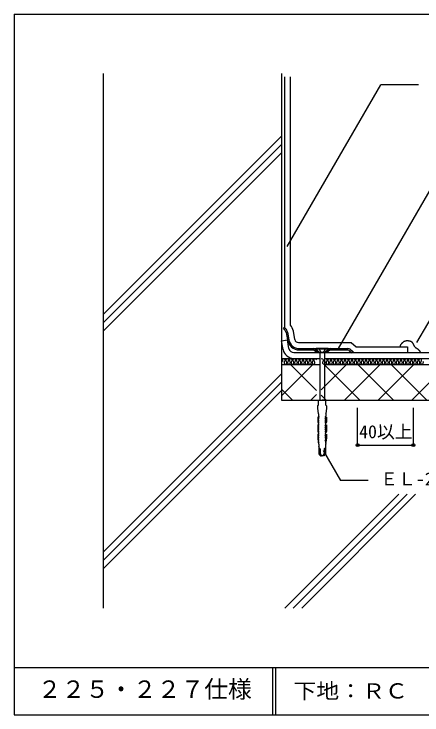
# Model space of a CAD drawing. Units: millimetres, scale not verified. Extents: x -420 to 380, y -623 to 607.
# Drawn here: x -420 to -77, y -623 to -33 of the extents above; entities that cross this region are included whole.
import ezdxf
from ezdxf.enums import TextEntityAlignment as Align

# ---------------------------------------------------------------- set-up
doc = ezdxf.new("R2010")
doc.units = ezdxf.units.MM
doc.header["$LTSCALE"] = 5
doc.header["$PDMODE"] = 32
doc.header["$PDSIZE"] = 2.5
doc.linetypes.add('DASHED3', pattern=[4, 3, -1])
for name, color, linetype in [('2-2_in line', 7, 'Continuous'), ('2-3', 3, 'Continuous'), ('2-4_out line', 2, 'Continuous'), ('2-6_鋼板・アングル', 2, 'Continuous'), ('2-7_ビス', 7, 'Continuous'), ('2-A_moji', 7, 'Continuous'), ('2-B_dim', 7, 'Continuous'), ('2-D_ハッチ他', 4, 'Continuous'), ('2-E_con他', 4, 'Continuous'), ('F-5', 6, 'Continuous'), ('F-7', 1, 'Continuous'), ('F-A', 7, 'Continuous')]:
    doc.layers.add(name, color=color, linetype=linetype)
doc.styles.add('HG丸ｺﾞｼｯｸM-PRO', font='')
doc.styles.add('ＭＳ ゴシック', font='')
doc.styles.get('HG丸ｺﾞｼｯｸM-PRO').set_extended_font_data('HG丸ｺﾞｼｯｸM-PRO')
doc.styles.get('ＭＳ ゴシック').set_extended_font_data('MS Gothic')

msp = doc.modelspace()

# ---------------------------------------------------------------- linework, layer by layer
at = {"layer": '2-2_in line'}
for p, q in [((-194.72, -82.935), (-194.72, -357.935)), ((-192.238, -85.795), (-192.238, -296.677)), ((-194.72, -308.095), (-189.796, -307.227)), ((-193.425, -315.438), (-194.72, -308.095)), ((-188.522, -314.45), (-189.796, -307.227)), ((-184.369, -317.935), (-88.812, -317.935)), ((-134.827, -317.07), (-133.812, -317.935)), ((-194.72, -322.935), (-162.605, -322.935)), ((-158.605, -322.935), (305.28, -322.935)), ((-194.72, -327.935), (-162.605, -327.935)), ((-158.605, -327.935), (305.28, -327.935)), ((-194.72, -357.935), (305.28, -357.935))]:
    msp.add_line(p, q, dxfattribs=at)
for points in [[(-94.809, -312.935), (-94.79, -312.804), (-94.757, -312.579), (-94.72, -312.356), (-94.675, -312.135), (-94.619, -311.918), (-94.55, -311.707), (-94.503, -311.587), (-94.462, -311.495), (-94.383, -311.339), (-94.296, -311.187), (-94.202, -311.039), (-94.102, -310.893), (-93.997, -310.751), (-93.935, -310.669), (-93.861, -310.575), (-93.73, -310.414), (-93.598, -310.256), (-93.462, -310.101), (-93.325, -309.947), (-93.186, -309.796), (-93.105, -309.708), (-93.019, -309.617), (-92.87, -309.461), (-92.718, -309.308), (-92.563, -309.158), (-92.404, -309.012), (-92.241, -308.87), (-92.143, -308.791), (-92.056, -308.722), (-91.901, -308.608), (-91.742, -308.5), (-91.579, -308.399), (-91.411, -308.306), (-91.24, -308.223), (-91.138, -308.179), (-91.025, -308.134), (-90.825, -308.067), (-90.621, -308.01), (-90.414, -307.963)], [(-90.414, -307.963), (-90.205, -307.923), (-89.994, -307.89), (-89.871, -307.873), (-89.723, -307.854), (-89.467, -307.827), (-89.21, -307.809), (-88.954, -307.799), (-88.699, -307.801), (-88.445, -307.815), (-88.298, -307.829), (-88.191, -307.843), (-88.007, -307.872), (-87.823, -307.906), (-87.639, -307.944), (-87.455, -307.984), (-87.27, -308.025), (-87.162, -308.048), (-87.04, -308.073), (-86.83, -308.116), (-86.62, -308.163), (-86.413, -308.215), (-86.21, -308.277), (-86.014, -308.353), (-85.903, -308.405), (-85.804, -308.458), (-85.639, -308.561), (-85.48, -308.678), (-85.33, -308.806), (-85.187, -308.943), (-85.051, -309.088), (-84.975, -309.175), (-84.891, -309.278), (-84.753, -309.459), (-84.623, -309.645), (-84.499, -309.836), (-84.382, -310.029), (-84.269, -310.226), (-84.205, -310.34), (-84.138, -310.463)], [(-84.138, -310.463), (-84.024, -310.676), (-83.912, -310.891), (-83.801, -311.106), (-83.69, -311.322), (-83.579, -311.538), (-83.514, -311.663), (-83.425, -311.832), (-83.269, -312.122), (-83.105, -312.406), (-82.93, -312.683), (-82.741, -312.95), (-82.536, -313.203), (-82.408, -313.342), (-82.362, -313.389), (-82.28, -313.468), (-82.196, -313.545), (-82.109, -313.619), (-82.02, -313.69), (-81.929, -313.758), (-81.875, -313.796), (-81.785, -313.855), (-81.627, -313.952), (-81.466, -314.043), (-81.303, -314.132), (-81.14, -314.221), (-80.979, -314.313), (-80.887, -314.369), (-80.795, -314.428), (-80.639, -314.536), (-80.487, -314.649), (-80.337, -314.766), (-80.19, -314.886), (-80.044, -315.008), (-79.959, -315.08), (-79.854, -315.169), (-79.672, -315.324), (-79.493, -315.482), (-79.317, -315.643), (-79.147, -315.809)], [(-79.147, -315.809), (-78.984, -315.982), (-78.893, -316.087), (-78.841, -316.149), (-78.755, -316.258), (-78.673, -316.371), (-78.595, -316.486), (-78.522, -316.605), (-78.455, -316.726), (-78.419, -316.798), (-78.372, -316.899), (-78.301, -317.078), (-78.239, -317.261), (-78.185, -317.447), (-78.135, -317.635), (-78.09, -317.825), (-78.064, -317.935)]]:
    msp.add_lwpolyline(points, dxfattribs=at)
for radius in [9.548, 4.548]:
    msp.add_arc((-184.098, -313.395), radius, 192.35613, 267.64387, dxfattribs=at)
at = {"layer": '2-3'}
msp.add_line((-344.72, -82.935), (-344.72, -532.935), dxfattribs=at)
at = {"layer": '2-4_out line'}
for p, q in [((-187.238, -294.748), (-187.238, -85.795)), ((-183.548, -306.956), (-184.794, -299.889)), ((-180.594, -309.435), (-136.079, -309.435)), ((-136.079, -309.435), (-131.971, -312.935)), ((-131.971, -312.935), (-88.812, -312.935)), ((-88.812, -312.935), (-88.812, -317.935)), ((-88.812, -317.935), (305.28, -317.935))]:
    msp.add_line(p, q, dxfattribs=at)
for centre, radius, start, end in [((-195.331, -301.747), 10.7, 10, 40.8522), ((-180.594, -306.435), 3, 190, 270)]:
    msp.add_arc(centre, radius, start, end, dxfattribs=at)
at = {"layer": '2-6_鋼板・アングル'}
for p, q in [((-192.238, -296.677), (-193.126, -297.484)), ((-192.002, -298.72), (-193.126, -297.484)), ((-191.114, -297.913), (-192.238, -296.677)), ((-189.718, -300.758), (-188.609, -307.047)), ((-190.9, -300.966), (-189.791, -307.255)), ((-179.746, -314.484), (-167.921, -314.484)), ((-179.746, -315.684), (-167.921, -315.684)), ((-167.189, -315.933), (-164.586, -317.935)), ((-166.458, -314.981), (-163.855, -316.984)), ((-163.855, -316.984), (-164.586, -317.935)), ((-154.752, -314.981), (-157.355, -316.984)), ((-157.355, -316.984), (-156.623, -317.935)), ((-154.02, -315.933), (-156.623, -317.935)), ((-153.288, -314.484), (-138.857, -314.484)), ((-153.288, -315.684), (-138.857, -315.684)), ((-137.884, -316.042), (-135.605, -317.984)), ((-137.106, -315.128), (-134.827, -317.07)), ((-134.827, -317.07), (-135.605, -317.984))]:
    msp.add_line(p, q, dxfattribs=at)
at = {"layer": '2-6_鋼板・アングル', "color": 4}
for p, q in [((-167.921, -314.484), (-153.288, -314.484)), ((-156.623, -317.935), (-164.586, -317.935))]:
    msp.add_line(p, q, dxfattribs=at)
at = {"layer": '2-6_鋼板・アングル'}
for centre, radius, start, end in [((-195.331, -301.747), 4.5, 10, 42.27369), ((-195.331, -301.747), 5.7, 10, 42.27369), ((-179.746, -305.484), 10.2, 190, 270), ((-179.746, -305.484), 9, 190, 270), ((-167.921, -316.884), 2.4, 52.43141, 90), ((-167.921, -316.884), 1.2, 52.43141, 90), ((-153.288, -316.884), 2.4, 90, 127.56859), ((-153.288, -316.884), 1.2, 90, 127.56859), ((-138.857, -317.184), 2.7, 49.57392, 90), ((-138.857, -317.184), 1.5, 49.57392, 90)]:
    msp.add_arc(centre, radius, start, end, dxfattribs=at)
at = {"layer": '2-7_ビス'}
for p, q in [((-165.605, -314.56), (-165.605, -315.06)), ((-165.605, -315.06), (-162.73, -317.935)), ((-155.605, -315.06), (-165.605, -315.06)), ((-158.48, -317.935), (-162.73, -317.935)), ((-162.605, -317.935), (-162.605, -357.935)), ((-158.605, -317.935), (-158.605, -357.935)), ((-155.605, -315.06), (-158.48, -317.935)), ((-163.773, -377.559), (-163.773, -377.559)), ((-163.773, -377.559), (-163.773, -377.559)), ((-157.436, -377.559), (-157.436, -377.559)), ((-157.436, -377.559), (-157.436, -377.559)), ((-163.774, -393.226), (-163.34, -394.051)), ((-157.435, -393.226), (-157.869, -394.051))]:
    msp.add_line(p, q, dxfattribs=at)
at = {"layer": '2-7_ビス', "linetype": 'DASHED3'}
for p, q in [((-163.155, -315.06), (-163.155, -314.56)), ((-163.155, -315.06), (-162.072, -316.935)), ((-158.055, -315.06), (-159.137, -316.935)), ((-158.055, -315.06), (-158.055, -314.56))]:
    msp.add_line(p, q, dxfattribs=at)
at = {"layer": '2-7_ビス'}
for points in [[(-155.605, -315.06), (-155.605, -314.56), (-165.605, -314.56)], [(-163.605, -362.03), (-163.605, -357.935), (-160.605, -357.935)], [(-157.605, -362.03), (-157.605, -357.935), (-160.605, -357.935)], [(-163.605, -362.03), (-164.355, -362.855), (-164.355, -364.954), (-163.806, -369.071), (-163.565, -369.479), (-163.605, -369.479), (-163.605, -371.293), (-163.172, -372.117)], [(-157.605, -362.03), (-156.855, -362.855), (-156.855, -364.954), (-157.403, -369.071), (-157.645, -369.479), (-157.605, -369.479), (-157.605, -371.293), (-158.038, -372.117)], [(-163.302, -372.365), (-164.28, -372.365), (-164.28, -376.598), (-163.778, -377.559), (-163.773, -377.559)], [(-163.773, -377.559), (-163.77, -377.082), (-163.452, -377.065)], [(-163.233, -373.684), (-163.741, -372.859), (-163.741, -372.365)], [(-163.233, -375.251), (-163.741, -374.426), (-163.741, -373.949), (-163.392, -373.931)], [(-163.29, -376.817), (-163.741, -375.993), (-163.741, -375.515), (-163.393, -375.498)], [(-157.976, -373.684), (-157.469, -372.859), (-157.469, -372.365)], [(-157.976, -375.251), (-157.469, -374.426), (-157.469, -373.949), (-157.817, -373.931)], [(-157.919, -376.817), (-157.469, -375.993), (-157.469, -375.515), (-157.817, -375.498)], [(-157.908, -372.365), (-156.93, -372.365), (-156.93, -376.598), (-157.431, -377.559), (-157.436, -377.559)], [(-157.436, -377.559), (-157.44, -377.082), (-157.757, -377.065)], [(-163.741, -378.631), (-164.28, -378.631), (-164.28, -384.429), (-163.773, -385.393)], [(-163.233, -379.951), (-163.741, -379.126), (-163.741, -378.631)], [(-163.233, -381.517), (-163.741, -380.693), (-163.741, -380.215), (-163.393, -380.198)], [(-163.233, -383.084), (-163.741, -382.259), (-163.741, -381.782), (-163.393, -381.765)], [(-163.291, -384.651), (-163.741, -383.826), (-163.741, -383.349), (-163.393, -383.331)], [(-157.976, -379.951), (-157.469, -379.126), (-157.469, -378.631)], [(-157.976, -381.517), (-157.469, -380.693), (-157.469, -380.215), (-157.817, -380.198)], [(-157.976, -383.084), (-157.469, -382.259), (-157.469, -381.782), (-157.817, -381.765)], [(-157.919, -384.651), (-157.469, -383.826), (-157.469, -383.349), (-157.817, -383.331)], [(-157.469, -378.631), (-156.93, -378.631), (-156.93, -384.429), (-157.436, -385.393)], [(-163.741, -386.465), (-164.28, -386.465), (-164.28, -389.713), (-163.774, -393.226), (-163.773, -392.749), (-163.464, -392.731)], [(-163.773, -385.393), (-163.77, -384.915), (-163.449, -384.898)], [(-163.266, -389.351), (-163.746, -388.526), (-163.741, -388.049), (-163.393, -388.031)], [(-163.233, -387.784), (-163.741, -386.959), (-163.741, -386.465)], [(-157.976, -387.784), (-157.469, -386.959), (-157.469, -386.465)], [(-157.944, -389.351), (-157.464, -388.526), (-157.469, -388.049), (-157.817, -388.031)], [(-157.436, -385.393), (-157.44, -384.915), (-157.76, -384.898)], [(-157.469, -386.465), (-156.93, -386.465), (-156.93, -389.713), (-157.435, -393.226), (-157.436, -392.749), (-157.745, -392.731)], [(-163.32, -392.484), (-163.771, -391.659), (-163.768, -391.182), (-163.446, -391.165)], [(-163.298, -390.917), (-163.761, -390.093), (-163.757, -389.615), (-163.423, -389.598)], [(-163.47, -394.298), (-163.605, -394.298), (-163.605, -395.081), (-163.455, -395.081), (-163.455, -396.689), (-163.448, -396.689)], [(-157.912, -390.917), (-157.448, -390.093), (-157.452, -389.615), (-157.787, -389.598)], [(-157.889, -392.484), (-157.439, -391.659), (-157.441, -391.182), (-157.763, -391.165)], [(-157.739, -394.298), (-157.605, -394.298), (-157.605, -395.081), (-157.755, -395.081), (-157.755, -396.689), (-157.761, -396.689)], [(-163.398, -397.019), (-163.398, -402.97), (-162.958, -403.621), (-161.955, -404.935), (-161.805, -404.935), (-162.89, -402.97), (-162.89, -398.998)], [(-162.307, -398.998), (-162.307, -402.97), (-161.222, -404.935), (-160.605, -404.935)], [(-158.902, -398.998), (-158.902, -402.97), (-159.987, -404.935), (-160.605, -404.935)], [(-157.811, -397.019), (-157.811, -402.97), (-158.252, -403.621), (-159.255, -404.935), (-159.404, -404.935), (-158.319, -402.97), (-158.319, -398.998)]]:
    msp.add_lwpolyline(points, dxfattribs=at)
at = {"layer": '2-7_ビス', "linetype": 'DASHED3'}
msp.add_arc((-160.605, -315.824), 1.84, 217.11751, 322.88248, dxfattribs=at)
at = {"layer": '2-7_ビス'}
for centre, major_axis, start_param, end_param in [((-163.795, -378.095), (0, -0.536), 0.0442118, 3.0973809), ((-163.498, -376.842), (0, -0.229), 0.2312026, 1.6765256), ((-163.441, -373.708), (0, -0.229), 0.2312026, 1.6765256), ((-163.441, -375.275), (0, -0.229), 0.2312026, 1.6765256), ((-163.312, -372.193), (0, -0.172), 0.06848, 2.1628795), ((-157.897, -372.193), (0, -0.172), 4.1203058, 6.2147054), ((-157.769, -373.708), (0, -0.229), 4.6066597, 6.0519827), ((-157.769, -375.275), (0, -0.229), 4.6066597, 6.0519827), ((-157.712, -376.842), (0, -0.229), 4.6066597, 6.0519827), ((-157.414, -378.095), (0, -0.536), 3.1858044, 6.2389735), ((-163.441, -379.975), (0, -0.229), 0.2312026, 1.6765256), ((-163.441, -381.542), (0, -0.229), 0.2312026, 1.6765256), ((-163.441, -383.108), (0, -0.229), 0.2312026, 1.6765256), ((-157.769, -379.975), (0, -0.229), 4.6066597, 6.0519827), ((-157.769, -381.542), (0, -0.229), 4.6066597, 6.0519827), ((-157.769, -383.108), (0, -0.229), 4.6066597, 6.0519827), ((-163.795, -385.929), (0, -0.536), 0.0442118, 3.0973809), ((-163.498, -384.675), (0, -0.229), 0.2312026, 1.6765256), ((-163.473, -389.375), (0, -0.229), 0.2312026, 1.6765256), ((-163.441, -387.808), (0, -0.229), 0.2312026, 1.6765256), ((-157.769, -387.808), (0, -0.229), 4.6066597, 6.0519827), ((-157.736, -389.375), (0, -0.229), 4.6066597, 6.0519827), ((-157.711, -384.675), (0, -0.229), 4.6066597, 6.0519827), ((-157.414, -385.929), (0, -0.536), 3.1858044, 6.2389735), ((-163.527, -392.508), (0, -0.229), 0.2312026, 1.6765256), ((-163.483, -394.125), (0, -0.174), 0.0818475, 2.1771705), ((-163.505, -390.942), (0, -0.229), 0.2312026, 1.6765256), ((-157.704, -390.942), (0, -0.229), 4.6066597, 6.0519827), ((-157.682, -392.508), (0, -0.229), 4.6066597, 6.0519827), ((-157.726, -394.125), (0, -0.174), 4.1060148, 6.2013378), ((-164.125, -396.983), (0, -0.8), 1.5261677, 1.947508), ((-162.599, -399.008), (0, -0.321), 1.5390306, 4.6806232), ((-158.611, -399.008), (0, -0.321), 1.6025621, 4.7441547), ((-157.085, -396.983), (0, -0.8), 4.3356773, 4.7570176)]:
    msp.add_ellipse(centre, major_axis=major_axis, ratio=0.909574, start_param=start_param, end_param=end_param, dxfattribs=at)
at = {"layer": '2-A_moji'}
for p, q in [((-189.862, -228.683), (-111.262, -92.545)), ((-79.633, -92.545), (-111.262, -92.545)), ((-146.807, -314.435), (-47.567, -142.545)), ((-80.793, -309.482), (1.154, -167.545)), ((-159.747, -400.329), (-145.171, -425.575)), ((-121.728, -425.575), (-145.171, -425.575))]:
    msp.add_line(p, q, dxfattribs=at)
at = {"layer": '2-B_dim'}
for p, q in [((-130.813, -395.802), (-130.813, -364.339)), ((-83.809, -395.802), (-83.809, -364.339)), ((-130.813, -395.802), (-83.809, -395.802))]:
    msp.add_line(p, q, dxfattribs=at)
at = {"layer": '2-B_dim', "color": 1}
for p in [(-130.813, -395.802), (-83.809, -395.802)]:
    msp.add_point(p, dxfattribs=at)
at = {"layer": '2-D_ハッチ他'}
for p, q in [((-194.72, -354.383), (-168.272, -327.935)), ((-187.256, -327.935), (-165.313, -349.877)), ((-161.313, -349.26), (-139.988, -327.935)), ((-158.971, -327.935), (-128.971, -357.935)), ((-141.704, -357.935), (-111.704, -327.935)), ((-130.687, -327.935), (-100.687, -357.935)), ((-113.419, -357.935), (-83.419, -327.935)), ((-102.403, -327.935), (-72.403, -357.935)), ((-85.135, -357.935), (-55.135, -327.935)), ((-194.72, -348.755), (-185.54, -357.935)), ((-169.988, -357.935), (-165.313, -353.26)), ((-161.313, -353.877), (-157.256, -357.935))]:
    msp.add_line(p, q, dxfattribs=at)
for centre, start, end in [((-192.891, -324.477), 307.52351, 232.47649), ((-189.947, -324.477), 307.52351, 232.47649), ((-187.003, -324.477), 307.52351, 232.47649), ((-184.06, -324.477), 307.52351, 232.47649), ((-181.116, -324.477), 307.52351, 232.47649), ((-178.172, -324.477), 307.52351, 232.47649), ((-175.228, -324.477), 307.52351, 232.47649), ((-172.284, -324.477), 307.52351, 232.47649), ((-169.34, -324.477), 307.52351, 232.47649), ((-166.396, -324.477), 26.36081, 232.47649), ((-160.508, -324.477), 307.52351, 131.78484), ((-157.564, -324.477), 307.52351, 232.47649), ((-154.62, -324.477), 307.52351, 232.47649), ((-151.676, -324.477), 307.52351, 232.47649), ((-148.732, -324.477), 307.52351, 232.47649), ((-145.789, -324.477), 307.52351, 232.47649), ((-142.845, -324.477), 307.52351, 232.47649), ((-139.901, -324.477), 307.52351, 232.47649), ((-136.957, -324.477), 307.52351, 232.47649), ((-134.013, -324.477), 307.52351, 232.47649), ((-131.069, -324.477), 307.52351, 232.47649), ((-128.125, -324.477), 307.52351, 232.47649), ((-125.181, -324.477), 307.52351, 232.47649), ((-122.237, -324.477), 307.52351, 232.47649), ((-119.293, -324.477), 307.52351, 232.47649), ((-116.349, -324.477), 307.52351, 232.47649), ((-113.405, -324.477), 307.52351, 232.47649), ((-110.462, -324.477), 307.52351, 232.47649), ((-107.518, -324.477), 307.52351, 232.47649), ((-104.574, -324.477), 307.52351, 232.47649), ((-101.63, -324.477), 307.52351, 232.47649), ((-98.686, -324.477), 307.52351, 232.47649), ((-95.742, -324.477), 307.52351, 232.47649), ((-92.798, -324.477), 307.52351, 232.47649), ((-89.854, -324.477), 307.52351, 232.47649), ((-86.91, -324.477), 307.52351, 232.47649), ((-83.966, -324.477), 307.52351, 232.47649), ((-81.022, -324.477), 307.52351, 232.47649), ((-78.078, -324.477), 307.52351, 232.47649), ((-191.419, -326.393), 127.52351, 52.47649), ((-188.475, -326.393), 127.52351, 52.47649), ((-185.531, -326.393), 127.52351, 52.47649), ((-182.588, -326.393), 127.52351, 52.47649), ((-179.644, -326.393), 127.52351, 52.47649), ((-176.7, -326.393), 127.52351, 52.47649), ((-173.756, -326.393), 127.52351, 52.47649), ((-170.812, -326.393), 127.52351, 52.47649), ((-167.868, -326.393), 127.52351, 52.47649), ((-159.036, -326.393), 127.52351, 52.47649), ((-156.092, -326.393), 127.52351, 52.47649), ((-153.148, -326.393), 127.52351, 52.47649), ((-150.204, -326.393), 127.52351, 52.47649), ((-147.261, -326.393), 127.52351, 52.47649), ((-144.317, -326.393), 127.52351, 52.47649), ((-141.373, -326.393), 127.52351, 52.47649), ((-138.429, -326.393), 127.52351, 52.47649), ((-135.485, -326.393), 127.52351, 52.47649), ((-132.541, -326.393), 127.52351, 52.47649), ((-129.597, -326.393), 127.52351, 52.47649), ((-126.653, -326.393), 127.52351, 52.47649), ((-123.709, -326.393), 127.52351, 52.47649), ((-120.765, -326.393), 127.52351, 52.47649), ((-117.821, -326.393), 127.52351, 52.47649), ((-114.877, -326.393), 127.52351, 52.47649), ((-111.933, -326.393), 127.52351, 52.47649), ((-108.99, -326.393), 127.52351, 52.47649), ((-106.046, -326.393), 127.52351, 52.47649), ((-103.102, -326.393), 127.52351, 52.47649), ((-100.158, -326.393), 127.52351, 52.47649), ((-97.214, -326.393), 127.52351, 52.47649), ((-94.27, -326.393), 127.52351, 52.47649), ((-91.326, -326.393), 127.52351, 52.47649), ((-88.382, -326.393), 127.52351, 52.47649), ((-85.438, -326.393), 127.52351, 52.47649), ((-82.494, -326.393), 127.52351, 52.47649), ((-79.55, -326.393), 127.52351, 52.47649), ((-76.606, -326.393), 127.52351, 52.47649)]:
    msp.add_arc(centre, 1.208, start, end, dxfattribs=at)
at = {"layer": '2-E_con他'}
for p, q in [((-344.72, -285.768), (-194.72, -135.768)), ((-344.72, -292.839), (-194.72, -142.839)), ((-344.72, -299.91), (-194.72, -149.91)), ((-344.72, -485.768), (-194.72, -335.768)), ((-344.72, -492.839), (-194.72, -342.839)), ((-344.72, -499.91), (-194.72, -349.91)), ((-191.886, -532.935), (-96.06, -437.108)), ((-184.815, -532.935), (-88.989, -437.108)), ((-177.744, -532.935), (-81.918, -437.108))]:
    msp.add_line(p, q, dxfattribs=at)
at = {"layer": 'F-5'}
for p, q in [((-419.72, -582.935), (380.28, -582.935)), ((-202.22, -582.935), (-202.22, -622.935)), ((-199.72, -582.935), (-199.72, -622.935))]:
    msp.add_line(p, q, dxfattribs=at)
at = {"layer": 'F-7'}
for p, q in [((-419.72, -32.935), (380.28, -32.935)), ((-419.72, -32.935), (-419.72, -622.935)), ((-419.72, -622.935), (380.28, -622.935))]:
    msp.add_line(p, q, dxfattribs=at)

# ---------------------------------------------------------------- texts
at = {"layer": '2-A_moji', "style": 'ＭＳ ゴシック'}
msp.add_text('ＥＬ-2001注入', height=11, dxfattribs=at).set_placement((-111.728, -433.075), align=Align.BOTTOM_LEFT)
at = {"layer": '2-B_dim', "style": 'ＭＳ ゴシック'}
msp.add_text('40以上', height=11, dxfattribs=at).set_placement((-129.454, -393.302), align=Align.BOTTOM_LEFT)
at = {"layer": 'F-A', "style": 'HG丸ｺﾞｼｯｸM-PRO'}
msp.add_text('２２５・２２７仕様', height=14.66, dxfattribs=at).set_placement((-399.72, -612.935), align=Align.BOTTOM_LEFT)
at = {"layer": 'F-A', "style": 'HG丸ｺﾞｼｯｸM-PRO', "width": 1.1}
msp.add_text('下地：ＲＣ', height=12.83, dxfattribs=at).set_placement((-184.72, -612.935), align=Align.BOTTOM_LEFT)

doc.saveas('drawing.dxf')
